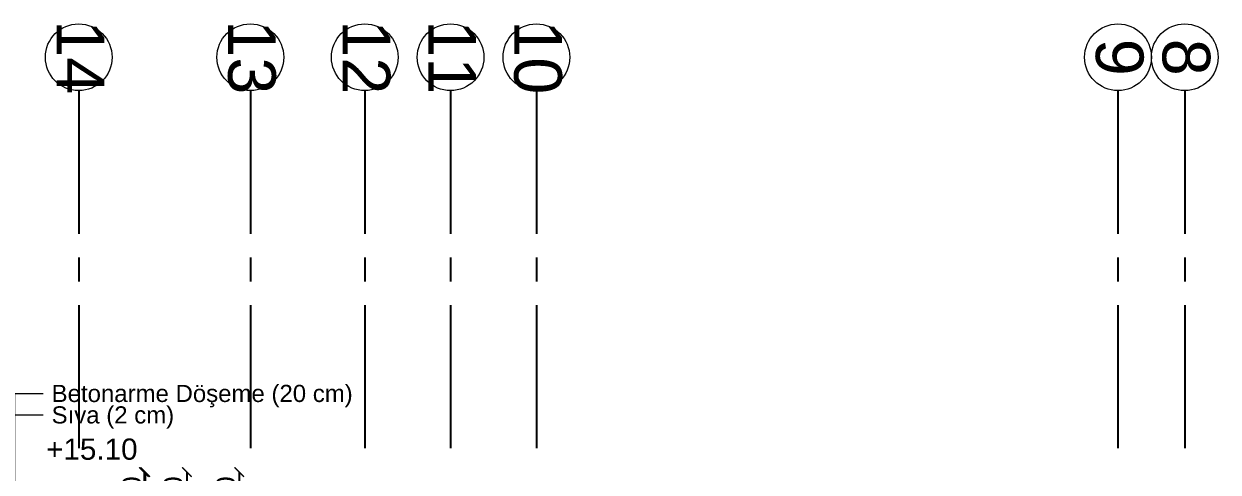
# Model space of a CAD drawing. Header units: millimetres. Extents: x 2232 to 85269, y -3593 to 5869.
# Drawn here: x 77378 to 78004, y 3468 to 3703 of the extents above; entities that cross this region are included whole.
import ezdxf

# ---------------------------------------------------------------- set-up
doc = ezdxf.new("R2010")
doc.units = ezdxf.units.MM
doc.linetypes.add('CENTER2', pattern=[112.5, 75, -12.5, 12.5, -12.5])
doc.linetypes.add('DASHDOT2', pattern=[12.7, 6.35, -3.175, 0, -3.175])
for name, color, linetype, lineweight in [('aks', 251, 'DASHDOT2', 35), ('sıva iç', 21, 'Continuous', 0), ('yazı', 11, 'Continuous', 20)]:
    doc.layers.add(name, color=color, linetype=linetype, lineweight=lineweight)
doc.layers.add('Standart', color=7, linetype='Continuous')
doc.styles.add('arial_1_18', font='arial.ttf', dxfattribs={"height": 0.2})
doc.styles.get("Standard").update_dxf_attribs({"font": 'arial.ttf'})
doc.dimstyles.new('zulay iç ölçü', dxfattribs={"dimtxt": 10, "dimasz": 5, "dimexe": 0.18, "dimexo": 0, "dimgap": 2, "dimtad": 3, "dimdec": 0, "dimzin": 0, "dimdsep": 46, "dimtxsty": 'Standard', "dimblk": 'ARCHTICK', "dimcen": 0.09, "dimse1": 1, "dimse2": 1, "dimadec": 0, "dimazin": 0, "dimtfac": 1, "dimtdec": 0, "dimtix": 1, "dimtofl": 0, "dimtmove": 0, "dimatfit": 3, "dimldrblk": 'ARCHTICK', "dimfxl": 1, "dimtolj": 1, "dimtzin": 0, "dimarcsym": 0})

# ---------------------------------------------------------------- blocks, each defined once
blk = doc.blocks.new('IDE567Entity8288')
at = {"layer": 'Standart', "color": 173, "linetype": 'Continuous', "lineweight": 5}
for points in [[(1341.29, 1551.25), (1341.29, 1488)], [(1341.29, 1551.25), (1356.29, 1551.25)], [(1341.29, 1540), (1356.29, 1540)]]:
    blk.add_lwpolyline(points, dxfattribs=at)
at = {"layer": 'Standart', "color": 173, "linetype": 'Continuous', "lineweight": 5, "style": 'arial_1_18'}
for s, p in [('Betonarme Döşeme (20 cm)', (1360.79, 1546.75)), ('Sıva (2 cm)', (1360.79, 1535.5))]:
    blk.add_text(s, height=9, dxfattribs=at).set_placement(p)
blk = doc.blocks.new('_ArchTick')
at = {"color": 0, "linetype": 'ByBlock', "const_width": 0.15}
blk.add_lwpolyline([(-0.5, -0.5), (0.5, 0.5)], dxfattribs=at)
blk = doc.blocks.new('*D14118')
at = {"layer": 'Defpoints', "color": 0, "transparency": 16777216}
for p in [(77441.74, 3467.74), (77441.74, 3467.74), (77441.74, 3447.74)]:
    blk.add_point(p, dxfattribs=at)
at = {"layer": 'sıva iç', "color": 0, "lineweight": -2, "transparency": 16777216}
blk.add_line((77441.74, 3447.74), (77441.74, 3467.74), dxfattribs=at)
at = {"layer": 'sıva iç', "color": 0, "lineweight": -2, "transparency": 16777216, "xscale": 5, "yscale": 5, "zscale": 5}
for p, rotation in [((77441.74, 3467.74), 90), ((77441.74, 3447.74), 270)]:
    blk.add_blockref('_ArchTick', p, dxfattribs=dict(at, rotation=rotation))
at = {"layer": 'sıva iç', "color": 0, "transparency": 16777216, "insert": (77434.64, 3457.74), "char_height": 10, "attachment_point": 5, "rotation": 90}
blk.add_mtext('\\A1;20', dxfattribs=at)
blk = doc.blocks.new('*D14121')
at = {"layer": 'Defpoints', "color": 0, "transparency": 16777216}
for p in [(77427.32, 3467.74), (77419.83, 3307.74), (77441.04, 3307.74)]:
    blk.add_point(p, dxfattribs=at)
at = {"layer": 'sıva iç', "color": 0, "lineweight": -2, "transparency": 16777216}
blk.add_line((77441.04, 3467.74), (77441.04, 3307.74), dxfattribs=at)
at = {"layer": 'sıva iç', "color": 0, "lineweight": -2, "transparency": 16777216, "xscale": 5, "yscale": 5, "zscale": 5}
for p, rotation in [((77441.04, 3467.74), 90), ((77441.04, 3307.74), 270)]:
    blk.add_blockref('_ArchTick', p, dxfattribs=dict(at, rotation=rotation))
at = {"layer": 'sıva iç', "color": 0, "transparency": 16777216, "insert": (77433.93, 3387.74), "char_height": 10, "attachment_point": 5, "rotation": 90}
blk.add_mtext('\\A1;160', dxfattribs=at)
blk = doc.blocks.new('*D14122')
at = {"layer": 'Defpoints', "color": 0, "transparency": 16777216}
for p in [(77482.03, 3467.74), (77482.03, 3447.74), (77491.02, 3447.74)]:
    blk.add_point(p, dxfattribs=at)
at = {"layer": 'sıva iç', "color": 0, "lineweight": -2, "transparency": 16777216}
blk.add_line((77491.02, 3467.74), (77491.02, 3447.74), dxfattribs=at)
at = {"layer": 'sıva iç', "color": 0, "lineweight": -2, "transparency": 16777216, "xscale": 5, "yscale": 5, "zscale": 5}
for p, rotation in [((77491.02, 3467.74), 90), ((77491.02, 3447.74), 270)]:
    blk.add_blockref('_ArchTick', p, dxfattribs=dict(at, rotation=rotation))
at = {"layer": 'sıva iç', "color": 0, "transparency": 16777216, "insert": (77483.92, 3457.74), "char_height": 10, "attachment_point": 5, "rotation": 90}
blk.add_mtext('\\A1;20', dxfattribs=at)
blk = doc.blocks.new('*D14123')
at = {"layer": 'Defpoints', "color": 0, "transparency": 16777216}
for p in [(77454.48, 3467.74), (77454.48, 3447.74), (77463.47, 3447.74)]:
    blk.add_point(p, dxfattribs=at)
at = {"layer": 'sıva iç', "color": 0, "lineweight": -2, "transparency": 16777216}
blk.add_line((77463.47, 3467.74), (77463.47, 3447.74), dxfattribs=at)
at = {"layer": 'sıva iç', "color": 0, "lineweight": -2, "transparency": 16777216, "xscale": 5, "yscale": 5, "zscale": 5}
for p, rotation in [((77463.47, 3467.74), 90), ((77463.47, 3447.74), 270)]:
    blk.add_blockref('_ArchTick', p, dxfattribs=dict(at, rotation=rotation))
at = {"layer": 'sıva iç', "color": 0, "transparency": 16777216, "insert": (77456.37, 3457.74), "char_height": 10, "attachment_point": 5, "rotation": 90}
blk.add_mtext('\\A1;20', dxfattribs=at)
blk = doc.blocks.new('IDE612Entity5419')
at = {"layer": 'aks', "color": 30, "linetype": 'Continuous', "lineweight": 5}
blk.add_circle((-545.5, 1375), 17.5, dxfattribs=at)
blk = doc.blocks.new('IDE612Entity5420')
at = {"layer": 'aks', "color": 1, "linetype": 'Continuous', "lineweight": 5, "style": 'arial_1_18'}
blk.add_text('14', height=25, dxfattribs=at).set_placement((-564.92, 1363.37))
blk = doc.blocks.new('IDE612Entity5426')
at = {"layer": 'aks', "color": 30, "linetype": 'Continuous', "lineweight": 5}
blk.add_circle((-545.5, 1525), 17.5, dxfattribs=at)
blk = doc.blocks.new('IDE612Entity5427')
at = {"layer": 'aks', "color": 1, "linetype": 'Continuous', "lineweight": 5, "style": 'arial_1_18'}
blk.add_text('12', height=25, dxfattribs=at).set_placement((-564.92, 1513.37))
blk = doc.blocks.new('IDE612Entity5440')
at = {"layer": 'aks', "color": 30, "linetype": 'Continuous', "lineweight": 5}
blk.add_circle((-545.5, 1570), 17.5, dxfattribs=at)
blk = doc.blocks.new('IDE612Entity5441')
at = {"layer": 'aks', "color": 1, "linetype": 'Continuous', "lineweight": 5, "style": 'arial_1_18'}
blk.add_text('11', height=25, dxfattribs=at).set_placement((-564.92, 1558.37))
blk = doc.blocks.new('IDE612Entity5447')
at = {"layer": 'aks', "color": 30, "linetype": 'Continuous', "lineweight": 5}
blk.add_circle((-545.5, 1465), 17.5, dxfattribs=at)
blk = doc.blocks.new('IDE612Entity5448')
at = {"layer": 'aks', "color": 1, "linetype": 'Continuous', "lineweight": 5, "style": 'arial_1_18'}
blk.add_text('13', height=25, dxfattribs=at).set_placement((-564.92, 1453.37))
blk = doc.blocks.new('IDE612Entity5454')
at = {"layer": 'aks', "color": 30, "linetype": 'Continuous', "lineweight": 5}
blk.add_circle((-545.5, 1615), 17.5, dxfattribs=at)
blk = doc.blocks.new('IDE612Entity5455')
at = {"layer": 'aks', "color": 1, "linetype": 'Continuous', "lineweight": 5, "style": 'arial_1_18'}
blk.add_text('10', height=25, dxfattribs=at).set_placement((-564.92, 1603.37))
blk = doc.blocks.new('IDE612Entity5461')
at = {"layer": 'aks', "color": 30, "linetype": 'Continuous', "lineweight": 5}
blk.add_circle((-545.5, 1920), 17.5, dxfattribs=at)
blk = doc.blocks.new('IDE612Entity5462')
at = {"layer": 'aks', "color": 1, "linetype": 'Continuous', "lineweight": 5, "style": 'arial_1_18'}
blk.add_text('9', height=25, dxfattribs=at).set_placement((-555.21, 1908.37))
blk = doc.blocks.new('IDE612Entity5482')
at = {"layer": 'aks', "color": 30, "linetype": 'Continuous', "lineweight": 5}
blk.add_circle((-545.5, 1955), 17.5, dxfattribs=at)
blk = doc.blocks.new('IDE612Entity5483')
at = {"layer": 'aks', "color": 1, "linetype": 'Continuous', "lineweight": 5, "style": 'arial_1_18'}
blk.add_text('8', height=25, dxfattribs=at).set_placement((-555.21, 1943.37))

msp = doc.modelspace()

# ---------------------------------------------------------------- linework, layer by layer
at = {"layer": 'aks', "color": 251, "linetype": 'CENTER2', "lineweight": -3}
for points in [[(77406.79, 3667.74), (77406.79, 3467.74)], [(77496.79, 3667.74), (77496.79, 3467.74)], [(77556.79, 3667.74), (77556.79, 3467.74)], [(77601.79, 3667.74), (77601.79, 3467.74)], [(77646.79, 3667.74), (77646.79, 3467.74)], [(77951.79, 3667.74), (77951.79, 3467.74)], [(77986.79, 3667.74), (77986.79, 3467.74)]]:
    msp.add_lwpolyline(points, dxfattribs=at)

# ---------------------------------------------------------------- block references
at = {"layer": 'aks', "rotation": 270}
for name in ['IDE612Entity5419', 'IDE612Entity5420', 'IDE612Entity5447', 'IDE612Entity5448', 'IDE612Entity5426', 'IDE612Entity5427', 'IDE612Entity5440', 'IDE612Entity5441', 'IDE612Entity5454', 'IDE612Entity5455', 'IDE612Entity5461', 'IDE612Entity5482', 'IDE612Entity5462', 'IDE612Entity5483']:
    msp.add_blockref(name, (76031.79, 3139.74), dxfattribs=at)
at = {"layer": 'Standart'}
msp.add_blockref('IDE567Entity8288', (76031.79, 1957.74), dxfattribs=at)

# ---------------------------------------------------------------- texts
at = {"layer": 'yazı'}
msp.add_text('+15.10', height=11.137, dxfattribs=at).set_placement((77389.67, 3474.21))

# ---------------------------------------------------------------- dimensions: what is measured, and where the dimension line sits
at = {"layer": 'sıva iç'}
for base, p1, p2, picture, middle in [((77441.04, 3307.74), (77427.32, 3467.74), (77419.83, 3307.74), '*D14121', (77433.93, 3387.74)), ((77441.74, 3467.74), (77441.74, 3447.74), (77441.74, 3467.74), '*D14118', (77434.64, 3457.74))]:
    dim = msp.add_linear_dim(base=base, p1=p1, p2=p2, angle=90, dimstyle='zulay iç ölçü', override={"dimtmove": 1}, dxfattribs=at)
    dim.commit()
    dim.dimension.update_dxf_attribs({"geometry": picture, "text_midpoint": middle})
for base, p1, p2, picture, middle in [((77463.47, 3447.74), (77454.48, 3467.74), (77454.48, 3447.74), '*D14123', (77456.37, 3457.74)), ((77491.02, 3447.74), (77482.03, 3467.74), (77482.03, 3447.74), '*D14122', (77483.92, 3457.74))]:
    dim = msp.add_linear_dim(base=base, p1=p1, p2=p2, angle=90, dimstyle='zulay iç ölçü', dxfattribs=at)
    dim.commit()
    dim.dimension.update_dxf_attribs({"geometry": picture, "text_midpoint": middle})

doc.saveas('drawing.dxf')
